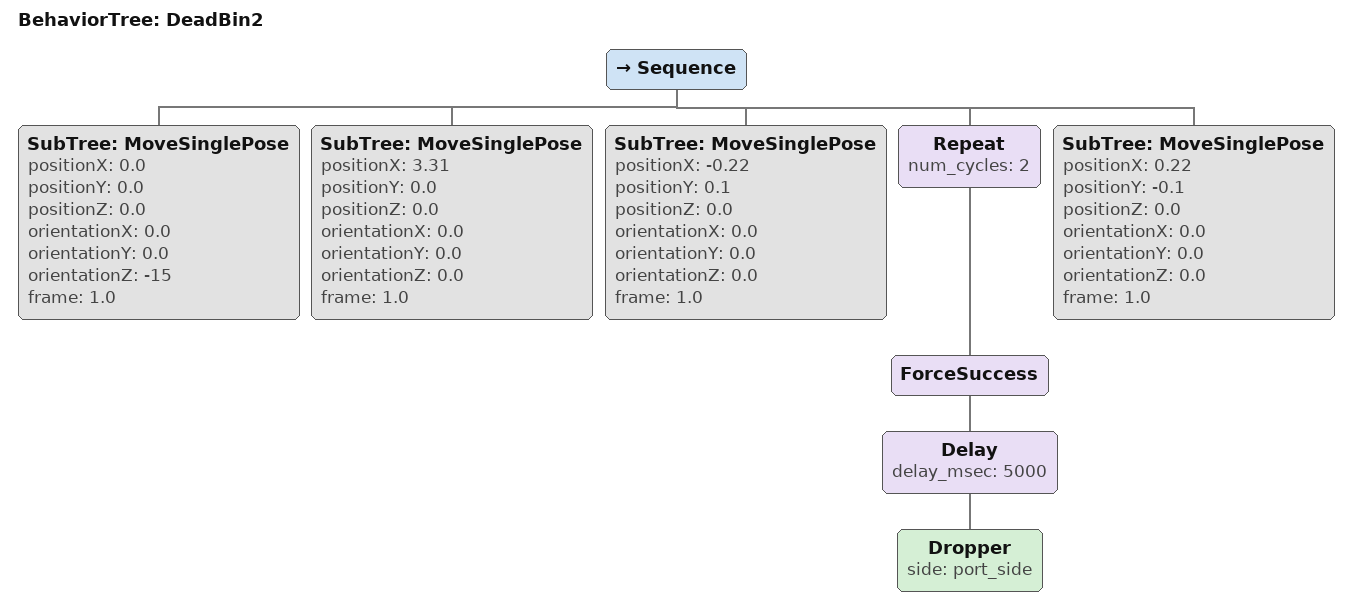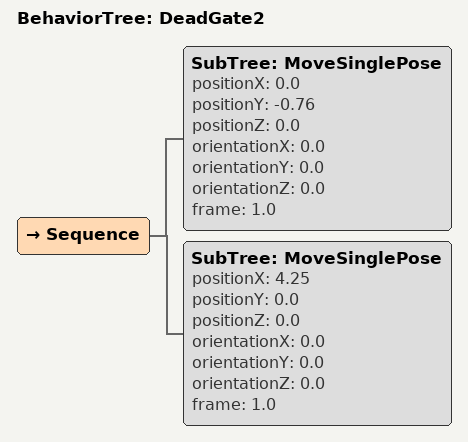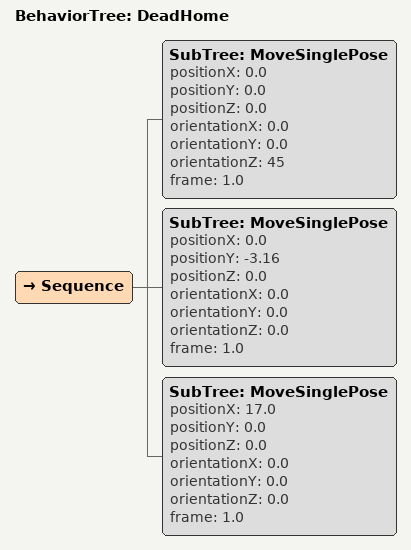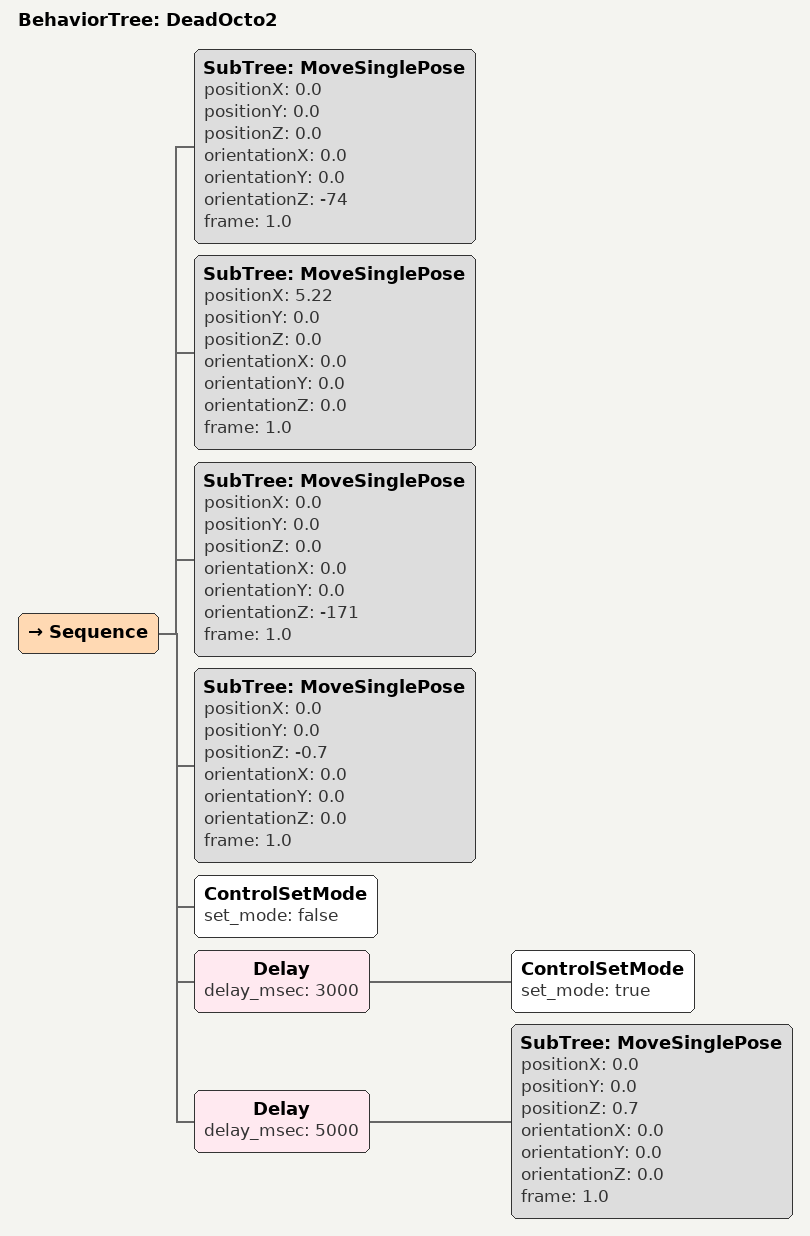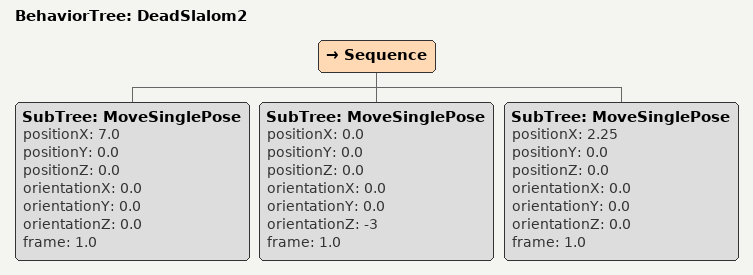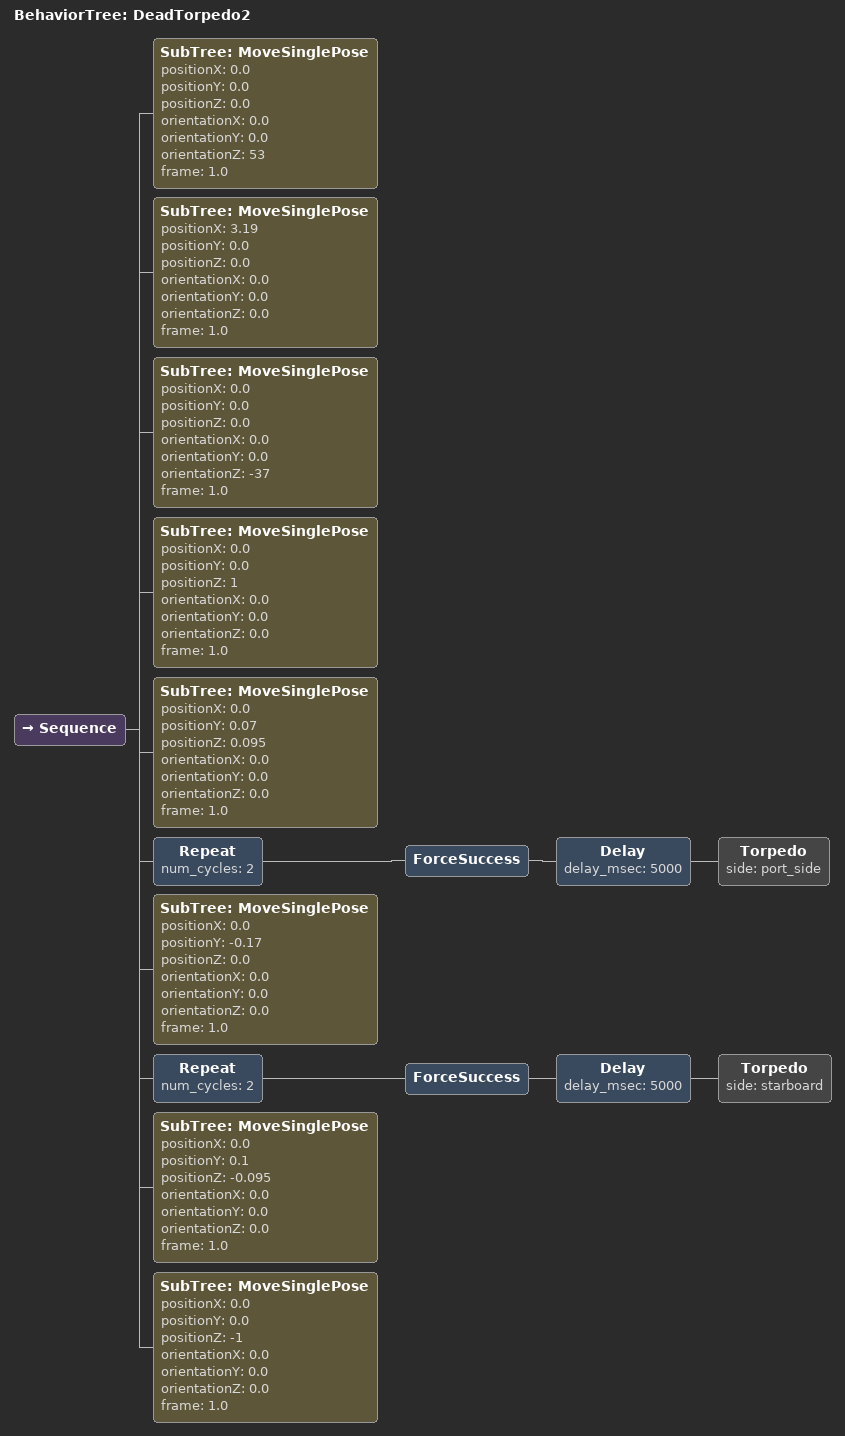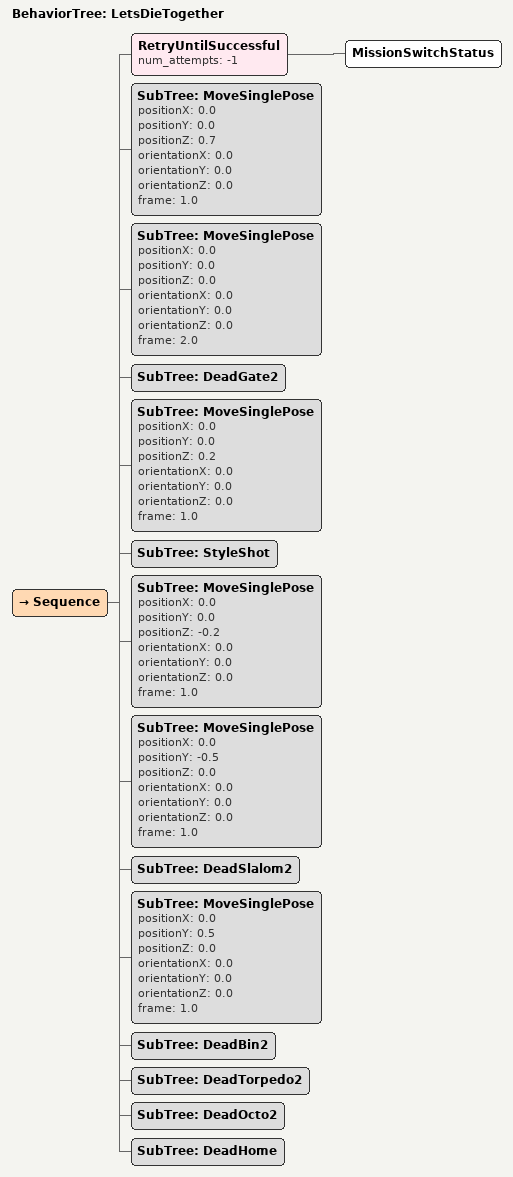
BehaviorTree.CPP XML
<?xml version="1.0" encoding="UTF-8"?>
<root BTCPP_format="4"
      main_tree_to_execute="LetsDieTogether">
  <BehaviorTree ID="DeadBin2">
    <Sequence>
      <SubTree ID="MoveSinglePose"
               positionX="0.0"
               positionY="0.0"
               positionZ="0.0"
               orientationX="0.0"
               orientationY="0.0"
               orientationZ="-15"
               frame="1.0"/>
      <SubTree ID="MoveSinglePose"
               positionX="3.31"
               positionY="0.0"
               positionZ="0.0"
               orientationX="0.0"
               orientationY="0.0"
               orientationZ="0.0"
               frame="1.0"/>
      <SubTree ID="MoveSinglePose"
               positionX="-0.22"
               positionY="0.1"
               positionZ="0.0"
               orientationX="0.0"
               orientationY="0.0"
               orientationZ="0.0"
               frame="1.0"/>
      <Repeat num_cycles="2">
        <ForceSuccess>
          <Delay delay_msec="5000">
            <Dropper side="port_side"/>
          </Delay>
        </ForceSuccess>
      </Repeat>
      <SubTree ID="MoveSinglePose"
               positionX="0.22"
               positionY="-0.1"
               positionZ="0.0"
               orientationX="0.0"
               orientationY="0.0"
               orientationZ="0.0"
               frame="1.0"/>
    </Sequence>
  </BehaviorTree>

  <BehaviorTree ID="DeadGate2">
    <Sequence>
      <SubTree ID="MoveSinglePose"
               positionX="0.0"
               positionY="-0.76"
               positionZ="0.0"
               orientationX="0.0"
               orientationY="0.0"
               orientationZ="0.0"
               frame="1.0"/>
      <SubTree ID="MoveSinglePose"
               positionX="4.25"
               positionY="0.0"
               positionZ="0.0"
               orientationX="0.0"
               orientationY="0.0"
               orientationZ="0.0"
               frame="1.0"/>
    </Sequence>
  </BehaviorTree>

  <BehaviorTree ID="DeadHome">
    <Sequence>
      <SubTree ID="MoveSinglePose"
               positionX="0.0"
               positionY="0.0"
               positionZ="0.0"
               orientationX="0.0"
               orientationY="0.0"
               orientationZ="45"
               frame="1.0"/>
      <SubTree ID="MoveSinglePose"
               positionX="0.0"
               positionY="-3.16"
               positionZ="0.0"
               orientationX="0.0"
               orientationY="0.0"
               orientationZ="0.0"
               frame="1.0"/>
      <SubTree ID="MoveSinglePose"
               positionX="17.0"
               positionY="0.0"
               positionZ="0.0"
               orientationX="0.0"
               orientationY="0.0"
               orientationZ="0.0"
               frame="1.0"/>
    </Sequence>
  </BehaviorTree>

  <BehaviorTree ID="DeadOcto2">
    <Sequence>
      <SubTree ID="MoveSinglePose"
               positionX="0.0"
               positionY="0.0"
               positionZ="0.0"
               orientationX="0.0"
               orientationY="0.0"
               orientationZ="-74"
               frame="1.0"/>
      <SubTree ID="MoveSinglePose"
               positionX="5.22"
               positionY="0.0"
               positionZ="0.0"
               orientationX="0.0"
               orientationY="0.0"
               orientationZ="0.0"
               frame="1.0"/>
      <SubTree ID="MoveSinglePose"
               positionX="0.0"
               positionY="0.0"
               positionZ="0.0"
               orientationX="0.0"
               orientationY="0.0"
               orientationZ="-171"
               frame="1.0"/>
      <SubTree ID="MoveSinglePose"
               positionX="0.0"
               positionY="0.0"
               positionZ="-0.7"
               orientationX="0.0"
               orientationY="0.0"
               orientationZ="0.0"
               frame="1.0"/>
      <ControlSetMode set_mode="false"/>
      <Delay delay_msec="3000">
        <ControlSetMode set_mode="true"/>
      </Delay>
      <Delay delay_msec="5000">
        <SubTree ID="MoveSinglePose"
                 positionX="0.0"
                 positionY="0.0"
                 positionZ="0.7"
                 orientationX="0.0"
                 orientationY="0.0"
                 orientationZ="0.0"
                 frame="1.0"/>
      </Delay>
    </Sequence>
  </BehaviorTree>

  <BehaviorTree ID="DeadSlalom2">
    <Sequence>
      <SubTree ID="MoveSinglePose"
               positionX="7.0"
               positionY="0.0"
               positionZ="0.0"
               orientationX="0.0"
               orientationY="0.0"
               orientationZ="0.0"
               frame="1.0"/>
      <SubTree ID="MoveSinglePose"
               positionX="0.0"
               positionY="0.0"
               positionZ="0.0"
               orientationX="0.0"
               orientationY="0.0"
               orientationZ="-3"
               frame="1.0"/>
      <SubTree ID="MoveSinglePose"
               positionX="2.25"
               positionY="0.0"
               positionZ="0.0"
               orientationX="0.0"
               orientationY="0.0"
               orientationZ="0.0"
               frame="1.0"/>
    </Sequence>
  </BehaviorTree>

  <BehaviorTree ID="DeadTorpedo2">
    <Sequence>
      <SubTree ID="MoveSinglePose"
               positionX="0.0"
               positionY="0.0"
               positionZ="0.0"
               orientationX="0.0"
               orientationY="0.0"
               orientationZ="53"
               frame="1.0"/>
      <SubTree ID="MoveSinglePose"
               positionX="3.19"
               positionY="0.0"
               positionZ="0.0"
               orientationX="0.0"
               orientationY="0.0"
               orientationZ="0.0"
               frame="1.0"/>
      <SubTree ID="MoveSinglePose"
               positionX="0.0"
               positionY="0.0"
               positionZ="0.0"
               orientationX="0.0"
               orientationY="0.0"
               orientationZ="-37"
               frame="1.0"/>
      <SubTree ID="MoveSinglePose"
               positionX="0.0"
               positionY="0.0"
               positionZ="1"
               orientationX="0.0"
               orientationY="0.0"
               orientationZ="0.0"
               frame="1.0"/>
      <SubTree ID="MoveSinglePose"
               positionX="0.0"
               positionY="0.07"
               positionZ="0.095"
               orientationX="0.0"
               orientationY="0.0"
               orientationZ="0.0"
               frame="1.0"/>
      <Repeat num_cycles="2">
        <ForceSuccess>
          <Delay delay_msec="5000">
            <Torpedo side="port_side"/>
          </Delay>
        </ForceSuccess>
      </Repeat>
      <SubTree ID="MoveSinglePose"
               positionX="0.0"
               positionY="-0.17"
               positionZ="0.0"
               orientationX="0.0"
               orientationY="0.0"
               orientationZ="0.0"
               frame="1.0"/>
      <Repeat num_cycles="2">
        <ForceSuccess>
          <Delay delay_msec="5000">
            <Torpedo side="starboard"/>
          </Delay>
        </ForceSuccess>
      </Repeat>
      <SubTree ID="MoveSinglePose"
               positionX="0.0"
               positionY="0.1"
               positionZ="-0.095"
               orientationX="0.0"
               orientationY="0.0"
               orientationZ="0.0"
               frame="1.0"/>
      <SubTree ID="MoveSinglePose"
               positionX="0.0"
               positionY="0.0"
               positionZ="-1"
               orientationX="0.0"
               orientationY="0.0"
               orientationZ="0.0"
               frame="1.0"/>
    </Sequence>
  </BehaviorTree>

  <BehaviorTree ID="LetsDieTogether">
    <Sequence>
      <RetryUntilSuccessful num_attempts="-1">
        <MissionSwitchStatus/>
      </RetryUntilSuccessful>
      <SubTree ID="MoveSinglePose"
               positionX="0.0"
               positionY="0.0"
               positionZ="0.7"
               orientationX="0.0"
               orientationY="0.0"
               orientationZ="0.0"
               frame="1.0"/>
      <SubTree ID="MoveSinglePose"
               positionX="0.0"
               positionY="0.0"
               positionZ="0.0"
               orientationX="0.0"
               orientationY="0.0"
               orientationZ="0.0"
               frame="2.0"/>
      <SubTree ID="DeadGate2"/>
      <SubTree ID="MoveSinglePose"
               positionX="0.0"
               positionY="0.0"
               positionZ="0.2"
               orientationX="0.0"
               orientationY="0.0"
               orientationZ="0.0"
               frame="1.0"/>
      <SubTree ID="StyleShot"/>
      <SubTree ID="MoveSinglePose"
               positionX="0.0"
               positionY="0.0"
               positionZ="-0.2"
               orientationX="0.0"
               orientationY="0.0"
               orientationZ="0.0"
               frame="1.0"/>
      <SubTree ID="MoveSinglePose"
               positionX="0.0"
               positionY="-0.5"
               positionZ="0.0"
               orientationX="0.0"
               orientationY="0.0"
               orientationZ="0.0"
               frame="1.0"/>
      <SubTree ID="DeadSlalom2"/>
      <SubTree ID="MoveSinglePose"
               positionX="0.0"
               positionY="0.5"
               positionZ="0.0"
               orientationX="0.0"
               orientationY="0.0"
               orientationZ="0.0"
               frame="1.0"/>
      <SubTree ID="DeadBin2"/>
      <SubTree ID="DeadTorpedo2"/>
      <SubTree ID="DeadOcto2"/>
      <SubTree ID="DeadHome"/>
    </Sequence>
  </BehaviorTree>

</root>
